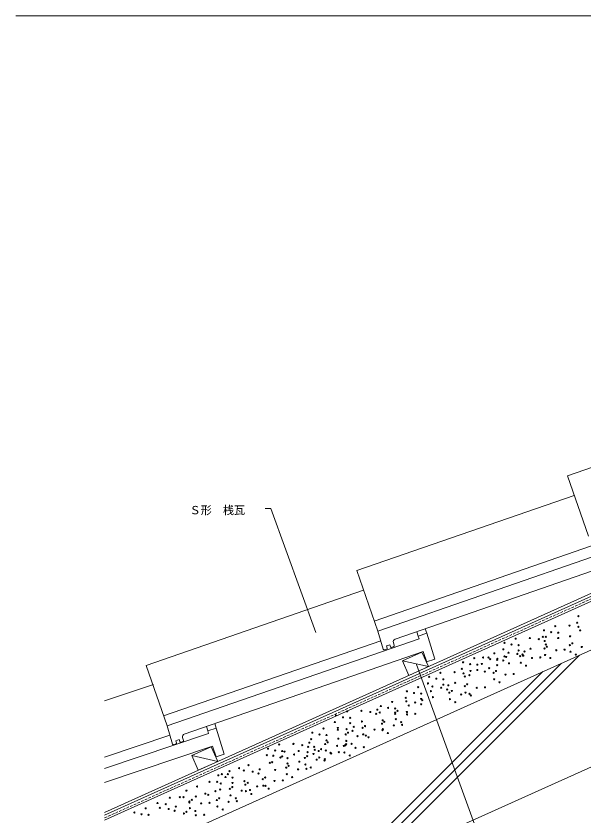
# Model space of a CAD drawing. Units: millimetres, scale not verified. Extents: x -203 to 197, y -138 to 132.
# Drawn here: x -203.2 to -75.6, y -48.3 to 131.6 of the extents above; entities that cross this region are included whole.
import ezdxf
from ezdxf.enums import TextEntityAlignment as Align

# ---------------------------------------------------------------- set-up
doc = ezdxf.new("R2010")
doc.units = ezdxf.units.MM
doc.header["$LTSCALE"] = 0.5
doc.linetypes.add('DASHED1', pattern=[1.8, 1.2, -0.6])
for name, color, linetype, lineweight in [('0-0', 5, 'Continuous', 18), ('1-0', 7, 'Continuous', 18), ('1-2', 3, 'Continuous', 18), ('1-3', 7, 'Continuous', 18)]:
    doc.layers.add(name, color=color, linetype=linetype, lineweight=lineweight)
doc.styles.add('ＭＳ ゴシック', font='')
doc.styles.get('ＭＳ ゴシック').set_extended_font_data('MS Gothic')

msp = doc.modelspace()

# ---------------------------------------------------------------- linework, layer by layer
at = {"layer": '0-0'}
msp.add_line((-203.2432, 131.6351), (196.7568, 131.6351), dxfattribs=at)
at = {"layer": '1-0'}
for p, q in [((-183.2977, -48.1847), (-12.4533, 28.6953)), ((-183.2977, -49.2812), (-12.4533, 27.5987)), ((-183.2977, -47.5267), (-19.9406, 25.984)), ((-183.6591, -60.4098), (-12.4533, 16.6329)), ((-181.6562, -85.8265), (-12.4533, -9.6852)), ((-76.4272, -12.1554), (-124.2782, -60.0064)), ((-116.2655, -13.4603), (-111.9055, -11.4524)), ((-80.5413, -14.0068), (-128.3923, -61.8577)), ((-114.8053, -16.7052), (-116.2655, -13.4603)), ((-114.8053, -16.7052), (-116.2655, -13.4603)), ((-116.2655, -13.4603), (-110.4281, -14.7354)), ((-84.6554, -15.8581), (-132.5064, -63.7091)), ((-160.0597, -29.2135), (-160.3656, -28.1954)), ((-163.7026, -34.7612), (-157.848, -36.0744))]:
    msp.add_line(p, q, dxfattribs=at)
at = {"layer": '1-0', "linetype": 'DASHED1'}
msp.add_lwpolyline([(-183.2977, -48.7825), (-12.4533, 28.0974), (33.1428, 7.5792)], dxfattribs=at)
at = {"layer": '1-0'}
for points in [[(-111.9054, -11.4525), (-110.4281, -14.7354), (-114.8053, -16.7052)], [(-111.9054, -11.4525), (-110.4281, -14.7354), (-114.8053, -16.7052)], [(-113.1128, -14.285), (-90.5668, -76.2296), (-90.5094, -76.3874)]]:
    msp.add_lwpolyline(points, dxfattribs=at)
msp.add_lwpolyline([(-162.2252, -38.0441), (-163.7026, -34.7612), (-159.3253, -32.7915), (-157.848, -36.0744)], close=True, dxfattribs=at)
for centre in [(-76.6764, -3.3923), (-78.6721, -5.521), (-76.9425, -4.8558), (-84.3932, -6.5854), (-82.7966, -6.9846), (-81.8653, -5.6541), (-81.2001, -7.1176), (-76.6764, -5.7871), (-76.2773, -6.5854), (-90.7795, -8.4481), (-87.5863, -8.315), (-85.5906, -8.5811), (-84.6593, -8.049), (-84.2602, -8.9803), (-83.9941, -8.0489), (-81.2001, -8.315), (-78.5391, -7.9159), (-93.5735, -10.8429), (-93.3074, -9.3794), (-91.7108, -9.7786), (-90.1143, -9.9116), (-87.4533, -10.7099), (-84.2982, -10.66), (-83.9941, -9.7786), (-83.766, -10.2608), (-79.7745, -10.9261), (-78.574, -9.9134), (-78.0418, -9.5142), (-75.913, -10.3125), (-98.1253, -12.6821), (-96.8997, -12.7056), (-95.5974, -11.7508), (-93.3074, -12.4395), (-92.9083, -12.5726), (-92.4042, -11.6178), (-90.4085, -11.8838), (-90.1143, -11.109), (-89.7735, -12.4021), (-89.2413, -12.003), (-89.0781, -12.283), (-88.812, -11.3517), (-85.2499, -12.6682), (-84.1651, -12.1235), (-81.6372, -11.0591), (-78.4409, -11.3769), (-77.2435, -12.0421), (-102.6208, -13.77), (-101.0242, -14.1692), (-100.0929, -12.8387), (-99.4276, -14.3022), (-98.3914, -14.1457), (-96.5287, -13.0813), (-94.9322, -13.2143), (-94.9322, -14.4118), (-94.904, -12.9717), (-93.5735, -13.3709), (-92.2712, -14.0126), (-89.6405, -13.8657), (-88.443, -14.5309), (-87.1126, -12.8013), (-82.9677, -12.7888), (-107.7236, -16.1242), (-104.5304, -15.9911), (-102.8869, -15.2335), (-102.5347, -16.2572), (-100.9381, -15.725), (-99.4276, -15.4996), (-97.7262, -15.8753), (-96.7667, -15.1005), (-95.7466, -16.1353), (-95.2144, -15.7362), (-110.2515, -17.0555), (-108.6549, -17.4547), (-107.0583, -17.5877), (-102.2216, -16.9632), (-101.2042, -16.6564), (-95.6135, -17.5988), (-93.0856, -16.5345), (-91.223, -16.4014), (-112.7324, -19.358), (-110.5176, -18.519), (-109.5393, -19.225), (-107.5436, -19.4911), (-107.0583, -18.7851), (-106.2131, -19.8902), (-105.947, -18.9589), (-104.3974, -18.386), (-102.2174, -19.1219), (-101.6852, -18.7227), (-99.5565, -19.521), (-97.6938, -19.388), (-94.4161, -18.2641), (-115.2604, -20.2894), (-113.6638, -20.6885), (-112.0672, -20.8216), (-109.8523, -20.2487), (-109.4062, -21.6199), (-105.7017, -20.6151), (-105.1695, -20.216), (-103.0408, -21.0143), (-102.0844, -20.5854), (-101.1781, -20.8812), (-100.887, -21.2506), (-118.5866, -22.6842), (-115.5264, -21.7529), (-115.3934, -22.5512), (-114.8612, -23.4825), (-113.3977, -22.8173), (-112.0672, -22.019), (-112.0672, -23.2164), (-111.8011, -22.2851), (-105.5687, -22.0787), (-104.3712, -22.7439), (-128.6982, -24.813), (-125.5051, -24.6799), (-123.5093, -24.946), (-121.9128, -24.4139), (-121.3806, -25.0791), (-121.1145, -23.6156), (-119.5179, -24.0147), (-117.9213, -24.1478), (-117.8968, -25.0949), (-117.3646, -24.6958), (-115.2604, -24.946), (-131.2261, -25.7443), (-129.6295, -26.1435), (-128.033, -26.2765), (-125.372, -27.0748), (-122.1789, -25.3452), (-120.7153, -26.8087), (-117.9213, -25.3452), (-117.7637, -26.5585), (-115.2358, -25.4941), (-113.3731, -25.361), (-134.0201, -28.6714), (-131.4922, -27.2079), (-130.827, -28.5384), (-128.8313, -28.8044), (-128.033, -27.474), (-127.2347, -28.2723), (-125.22, -28.5171), (-124.6878, -28.118), (-122.5591, -28.9162), (-120.8773, -27.5617), (-120.6964, -28.7832), (-120.3451, -27.1626), (-118.2163, -27.9609), (-116.5663, -27.2237), (-116.3537, -27.8278), (-136.5481, -29.6027), (-134.9515, -30.0019), (-133.3549, -30.1349), (-130.827, -28.9375), (-129.0416, -29.9936), (-128.5094, -29.5945), (-127.5008, -29.2036), (-126.3807, -30.3928), (-125.087, -29.9806), (-124.518, -30.2597), (-123.8896, -30.6459), (-120.7443, -29.0252), (-119.5468, -29.6905), (-143.9987, -32.2637), (-140.8056, -32.1306), (-138.8099, -32.3967), (-137.2133, -31.8646), (-136.8141, -31.0663), (-133.6449, -32.165), (-133.3549, -31.3324), (-133.1127, -31.7659), (-130.6939, -30.9332), (-129.1213, -32.4311), (-128.9437, -32.2001), (-128.9086, -31.4572), (-127.7112, -32.1224), (-146.5267, -33.195), (-144.9301, -33.5942), (-143.3335, -33.7272), (-142.8013, -33.8603), (-139.6082, -33.7272), (-137.6124, -33.9933), (-137.4794, -32.7959), (-136.1489, -32.7959), (-136.0159, -33.4611), (-135.1214, -33.7284), (-134.5892, -33.3292), (-133.5119, -33.6285), (-132.4605, -34.1275), (-132.3144, -34.2938), (-130.984, -32.5641), (-130.5978, -33.9945), (-129.4759, -32.5993), (-129.3429, -34.0628), (-126.8149, -32.9984), (-124.9523, -32.8654), (-146.7928, -34.6586), (-145.3292, -34.7916), (-143.7327, -35.1907), (-143.3335, -34.9247), (-142.1361, -35.3238), (-140.6725, -34.5255), (-139.4751, -36.1221), (-138.2482, -35.2918), (-137.716, -34.8926), (-136.282, -34.3925), (-135.5872, -35.6909), (-134.9884, -35.1919), (-133.791, -35.8572), (-133.7246, -35.5578), (-128.1454, -34.728), (-153.046, -37.5856), (-150.9172, -36.9204), (-148.3893, -37.8517), (-146.1275, -36.3882), (-145.5953, -36.2551), (-142.4172, -37.4631), (-142.1361, -36.5212), (-141.885, -37.064), (-139.7563, -37.8623), (-138.1151, -36.7553), (-137.8936, -37.7292), (-136.9177, -37.4205), (-157.7027, -39.1822), (-156.9044, -38.9161), (-156.1061, -39.5813), (-155.5739, -38.9161), (-155.1748, -38.2509), (-154.5096, -39.7144), (-151.9816, -38.1178), (-149.9859, -38.3839), (-148.6554, -38.7831), (-147.1831, -39.6696), (-144.9301, -37.9848), (-142.2842, -38.9266), (-141.0867, -39.5919), (-159.6984, -40.6457), (-157.9688, -40.6457), (-157.1705, -41.0449), (-154.5096, -40.9118), (-151.8486, -40.5127), (-151.6238, -41.2847), (-151.0916, -40.8856), (-147.7153, -40.0688), (-145.0544, -40.4679), (-143.1917, -40.3348), (-164.8873, -42.6415), (-162.4924, -41.7101), (-160.6298, -43.3067), (-158.3679, -42.7745), (-157.3036, -42.3753), (-155.098, -42.2401), (-154.5658, -41.841), (-152.437, -42.6393), (-151.4907, -42.7483), (-150.5743, -42.5062), (-148.9628, -41.6839), (-147.5823, -41.5323), (-147.1001, -41.5508), (-146.3849, -42.1975), (-168.6126, -44.238), (-166.3508, -44.105), (-165.5525, -44.105), (-164.2177, -45.1063), (-163.6855, -44.7072), (-162.7585, -43.9719), (-159.9645, -43.5728), (-158.051, -44.7589), (-157.5188, -44.3598), (-154.9649, -43.7036), (-153.7675, -44.3689), (-153.5274, -45.025), (-150.2933, -43.4135), (-174.0676, -46.6329), (-171.4067, -45.4355), (-170.8745, -46.4998), (-169.544, -45.7016), (-168.8787, -46.7659), (-167.2822, -46.2338), (-164.2221, -45.3024), (-164.0846, -46.5698), (-161.5567, -45.5055), (-159.694, -45.3724), (-157.918, -46.2224), (-156.7205, -46.8877), (-155.39, -45.158), (-176.5955, -47.5642), (-174.999, -47.9634), (-173.4024, -48.0964), (-167.5483, -47.1651), (-165.4336, -47.7988), (-164.9014, -47.3997), (-162.8872, -47.2351), (-162.7727, -48.1979), (-160.91, -48.0649)]:
    msp.add_circle(centre, 0.1331, dxfattribs=at)
at = {"layer": '1-2', "color": 7}
for p, q in [((-20.4809, 48.4796), (-79.1225, 28.1902)), ((-74.4142, 14.5817), (-79.1225, 28.1902)), ((-77.5985, 23.7853), (-126.5425, 6.8512)), ((-73.7445, 12.4209), (-122.6188, -4.4892)), ((-121.8341, -6.7573), (-126.5425, 6.8512)), ((-125.0185, 2.4464), (-173.9624, -14.4878)), ((-112.6996, -7.8941), (-113.0139, -6.8801)), ((-110.8086, -7.2398), (-111.1555, -6.2371)), ((-121.1644, -8.9181), (-170.0387, -25.8281)), ((-169.254, -28.0962), (-173.9624, -14.4878)), ((-172.3283, -18.7795), (-183.2977, -22.4679)), ((-158.163, -28.5757), (-158.5071, -27.5524)), ((-168.5875, -30.1819), (-183.2977, -35.1281))]:
    msp.add_line(p, q, dxfattribs=at)
at = {"layer": '1-2'}
for p, q in [((-65.102, 12.8715), (-121.8341, -6.7573)), ((-117.9383, -8.5838), (-64.2134, 10.0044)), ((-120.5704, -10.8345), (-121.8341, -6.7573)), ((-112.5219, -8.4675), (-169.254, -28.0962)), ((-112.6996, -7.8941), (-110.8085, -7.2398)), ((-112.6996, -7.8941), (-112.5219, -8.4675)), ((-109.0018, -13.0694), (-110.8086, -7.2398)), ((-119.857, -10.0964), (-119.1006, -9.8347)), ((-119.7156, -10.5525), (-119.857, -10.0964)), ((-118.9631, -10.2783), (-119.1006, -9.8347)), ((-118.2339, -10.2446), (-118.7066, -10.4082)), ((-118.1082, -9.9964), (-118.3152, -9.3285)), ((-165.3582, -29.9228), (-111.6333, -11.3345)), ((-120.314, -10.9643), (-119.8412, -10.8007)), ((-111.6333, -11.3345), (-110.8133, -13.7047)), ((-110.8159, -13.697), (-109.0018, -13.0694)), ((-167.9904, -32.1735), (-169.254, -28.0962)), ((-160.0597, -29.2135), (-158.163, -28.5757)), ((-156.4072, -34.4209), (-158.163, -28.5757)), ((-159.8871, -29.7884), (-183.2977, -37.6602)), ((-160.0597, -29.2135), (-159.8871, -29.7884)), ((-167.7339, -32.3033), (-167.2612, -32.1397)), ((-167.2769, -31.4354), (-166.5205, -31.1737)), ((-167.1355, -31.8915), (-167.2769, -31.4354)), ((-166.383, -31.6173), (-166.5205, -31.1737)), ((-165.6538, -31.5835), (-166.1265, -31.7471)), ((-165.5281, -31.3353), (-165.7351, -30.6674)), ((-183.2977, -40.8252), (-159.0235, -32.6631)), ((-159.0235, -32.6631), (-158.2242, -35.0403)), ((-158.2268, -35.0327), (-156.4072, -34.4209))]:
    msp.add_line(p, q, dxfattribs=at)
for centre, radius, start, end in [((-117.7421, -9.1509), 0.6, 109.08589, 197.21983), ((-119.9067, -10.6117), 0.2, 289.08401, 17.21758), ((-118.772, -10.2192), 0.2, 197.21758, 289.0885), ((-118.2993, -10.0556), 0.2, 289.0885, 17.21996), ((-120.3794, -10.7753), 0.2, 197.21655, 289.08514), ((-165.162, -30.4898), 0.6, 109.08589, 197.21983), ((-167.7993, -32.1143), 0.2, 197.21655, 289.08514), ((-167.3266, -31.9507), 0.2, 289.08401, 17.21758), ((-166.1919, -31.5581), 0.2, 197.21758, 289.0885), ((-165.7192, -31.3946), 0.2, 289.0885, 17.21996)]:
    msp.add_arc(centre, radius, start, end, dxfattribs=at)
at = {"layer": '1-3'}
msp.add_lwpolyline([(-135.7278, -7.0714), (-145.8742, 20.8055), (-147.1481, 20.8055)], dxfattribs=at)

# ---------------------------------------------------------------- texts
at = {"layer": '1-3', "style": 'ＭＳ ゴシック'}
msp.add_text('Ｓ形\u3000桟瓦', height=1.833, dxfattribs=at).set_placement((-164.1782, 18.9747), align=Align.BOTTOM_LEFT)

doc.saveas('drawing.dxf')
